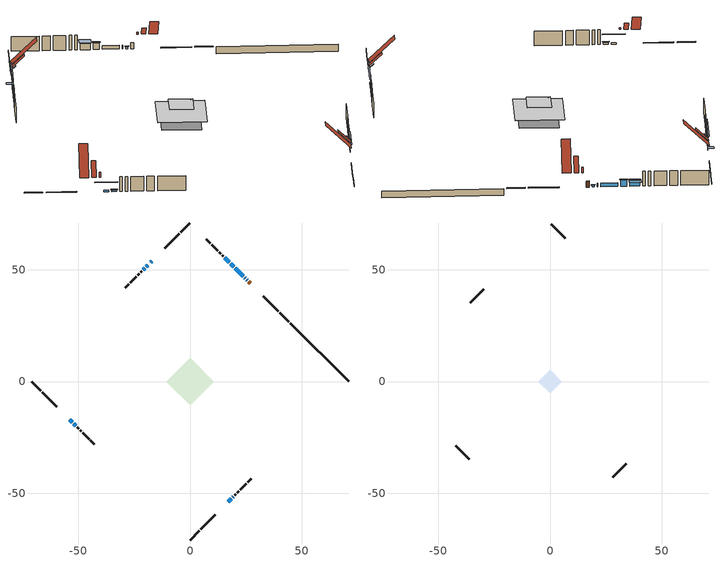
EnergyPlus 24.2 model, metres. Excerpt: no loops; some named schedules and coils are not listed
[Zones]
conditioned space
 floor outside (Floor1 construction): -1.16,0 0,1.16 1.16,0 0,-1.16 z1.29
 floor adiabatic (AdiabaticFloorConstruction): -10.61,0 0,10.61 10.61,0 0,-10.61 z3.73
 floor foundation (Slab1 construction): -6.53,2.03 -2.03,6.53 6.53,-2.03 2.03,-6.53 z-0.94
 wall outside (RimJoist1 construction): 0,-70.84 4.04,-66.8 / -70.84,0 -66.8,-4.04 / 0,70.84 -4.04,66.8 / 44.07,26.77 40.03,30.81 z1.29:1.59
 wall outside (RimJoist2 construction): 4.7,-66.14 11.3,-59.54 / -66.14,-4.7 -59.54,-11.3 / -4.7,66.14 -11.3,59.54 / 39.37,31.47 32.77,38.07 z1.29:1.59
 wall outside (AdiabaticWallConstruction 1): 26.96,43.87 26.29,44.54 z1.29:3.32
 wall outside (AdiabaticWallConstruction): -53.73,-17.1 -52.67,-18.17 / -17.1,53.73 -17.46,53.38 / 25.64,45.2 25.28,45.56 / 17.1,-53.73 18.52,-52.32 / -52.01,-18.82 -50.95,-19.88 / -20.22,50.62 -20.93,49.91 z1.29:1.79; 24.63,46.21 24.48,46.36 / 23.82,47.01 20.23,50.61 / 19.17,-51.66 19.32,-51.51 / -18.11,52.72 -18.26,52.57 z1.29:2.51; 19.57,51.26 18.28,52.56 z1.29:3.4; 17.62,53.21 15.47,55.37 z1.29:3.32; -18.92,51.92 -19.56,51.27 z1.29:1.9
 wall outside (Wall1 construction): 19.98,-50.86 20.49,-50.35 / -50.3,-20.54 -49.79,-21.05 / -21.58,49.25 -22.09,48.74 / 14.81,56.03 14.3,56.53 z1.29:6.17
 wall outside (Wall2 construction): 21.14,-49.69 21.72,-49.11 / -49.13,-21.7 -48.55,-22.28 / -22.75,48.09 -23.33,47.51 / 13.65,57.19 13.07,57.77 z1.29:6.17
 wall outside (Wall3 construction): 22.38,-48.46 25.14,-45.7 / -47.89,-22.94 -45.14,-25.7 / -23.99,46.85 -26.74,44.09 / 12.41,58.43 9.65,61.18 z1.29:6.17
 wall outside (Wall4 construction): 25.79,-45.04 27.43,-43.41 / -44.48,-26.35 -42.85,-27.99 / -27.4,43.44 -29.03,41.8 / 8.99,61.84 7.36,63.47 z1.29:6.17
 wall foundation (FoundationWall1 construction): 70.84,0 44.72,26.11 z-0.94:1.29
 window (WindowConstruction): -53.73,-17.1 -52.67,-18.16 z1.29:1.79
 window (WindowConstruction 5): -17.1,53.73 -17.46,53.38 z1.29:1.79
 window (WindowConstruction 6): 25.64,45.2 25.28,45.55 z1.29:1.79
 window (WindowConstruction 7): 24.62,46.21 24.48,46.36 z1.29:2.51
 window (WindowConstruction 8): 23.82,47.01 20.23,50.61 z1.29:2.51
 window (WindowConstruction 9): 19.57,51.26 18.28,52.56 z1.29:3.4
 window (WindowConstruction 10): 17.62,53.21 15.47,55.37 z1.29:3.32
 window (WindowConstruction 11): 17.1,-53.73 18.52,-52.32 z1.29:1.79
 window (WindowConstruction 12): 19.18,-51.66 19.32,-51.52 z1.29:2.51
 window (WindowConstruction 1): -52.01,-18.82 -50.95,-19.88 z1.29:1.79
 window (WindowConstruction 2): -18.11,52.72 -18.26,52.58 z1.29:2.51
 window (WindowConstruction 3): -18.92,51.92 -19.56,51.27 z1.29:1.9
 window (WindowConstruction 4): -20.22,50.62 -20.93,49.91 z1.29:1.79
 door (Door): 26.96,43.87 26.29,44.54 z1.29:3.32
 ceiling adiabatic (AdiabaticFloorConstruction): 0,-10.61 10.61,0 0,10.61 -10.61,0 z3.73
 roof outside (Roof2 construction): 15.5,-55.34,6.17 12.8,-52.65,9.98 11.85,-53.6,9.98 14.54,-56.29,6.17; -55.34,-15.5,6.17 -52.65,-12.8,9.98 -53.6,-11.85,9.98 -56.29,-14.54,6.17; -15.5,55.34,6.17 -12.8,52.65,9.98 -11.85,53.6,9.98 -14.54,56.29,6.17; 28.57,42.27,6.17 25.88,39.57,9.98 26.83,38.62,9.98 29.52,41.31,6.17
 roof outside (Roof3 construction): 16.45,-54.39,6.17 15.61,-53.55,7.35 15.32,-53.85,7.35 16.15,-54.68,6.17; -54.39,-16.45,6.17 -53.55,-15.61,7.35 -53.85,-15.32,7.35 -54.68,-16.15,6.17; -16.45,54.39,6.17 -15.61,53.55,7.35 -15.32,53.85,7.35 -16.15,54.68,6.17; 27.62,43.22,6.17 26.78,42.38,7.35 27.08,42.09,7.35 27.91,42.92,6.17
attic - vented
 floor to conditioned space (Floor2 construction Reversed): -5.17,0 0,5.17 5.17,0 0,-5.17 z6.17
 floor to conditioned space (Floor3 construction Reversed): -4.28,0 0,4.28 4.28,0 0,-4.28 z6.17
 wall outside (Wall5 construction): 28.08,-42.75 34.13,-36.71 / -42.19,-28.64 -36.14,-34.69 / -29.69,41.15 -35.74,35.1 / 6.7,64.13 0.66,70.18 z1.29:6.17
 roof outside (Roof1 construction): 13.89,-56.95,6.17 8.42,-51.49,13.89 6.49,-53.42,13.89 11.95,-58.88,6.17; -56.95,-13.89,6.17 -51.49,-8.42,13.89 -53.42,-6.49,13.89 -58.88,-11.95,6.17; -13.89,56.95,6.17 -8.42,51.49,13.89 -6.49,53.42,13.89 -11.95,58.88,6.17; 30.18,40.66,6.17 24.72,35.19,13.89 26.65,33.26,13.89 32.11,38.72,6.17
shading: -50.73,-20.1 -55.67,-15.17 -55.88,-15.38 -50.94,-20.31 z4.53; -17.67,53.17 -16.89,53.94 -18.19,55.24 -18.96,54.46 z2.09; 25.07,45.76 25.85,44.99 26.06,45.2 25.28,45.98 z2.09; 18.07,52.77 19.78,51.05 19.99,51.26 18.28,52.98 z3.7; 15.26,55.58 17.83,53 19.34,54.51 16.76,57.09 z3.62; 21.11,-49.73 14.52,-56.32 14.73,-56.53 21.32,-49.94 z5.45; -50.74,-20.09 -52.22,-18.61 -52.44,-18.82 -50.95,-20.3 z2.09; -23.44,47.39 -15.04,55.8 -15.25,56.01 -23.66,47.6 z7.39; -23.52,47.32 -17.63,53.2 -17.84,53.42 -23.73,47.53 z5.45
[Building]
Building 1: Terrain=Suburbs
[Site:Location]
St Jovite_QC: Latitude {deg}=46.08; Longitude {deg}=-74.56; Time Zone {hr}=-5; Elevation {m}=239; Keep Site Location Information=Yes
[Site:GroundTemperature:Shallow]
-1.01822, -3.33344, -3.51885, -2.42016, 1.99046, 6.38054, 10.1865, 12.5975, 12.8023, 10.8414, 7.13247, 2.87707
[Site:WaterMainsTemperature]
Calculation Method=Schedule; Temperature Schedule=mains temperature schedule
[Material] Roughness=Rough; Thermal Absorptance=0.9
Name | Thickness {m} | Conductivity {W/m-K} | Density {kg/m3} | Specific Heat {J/kg-K} | Solar Absorptance | Visible Absorptance
asphalt or fiberglass shingles | 0.00635 | 0.162714 | 1121.4 | 1465.45 | 0.84 | 0.84
ceiling loosefill ins | 0.169333 | 0.0480833 | 16.02 | 1046.75 | 0.7 | 0.7
ceiling stud and cavity | 0.1397 | 0.082902 | 65.682 | 1177.47 | 0.7 | 0.7
ceiling stud and cavity 1 | 0.1397 | 0.083689 | 65.682 | 1177.47 | 0.7 | 0.7
concrete 4.0 in. | 0.1016 | 1.803125 | 2242.8 | 837.4 | 0.7 | 0.7
concrete 8.0 in. | 0.2032 | 1.803125 | 2242.8 | 837.4 | 0.7 | 0.7
door material | 0.04445 | 0.053851 | 512.64 | 1214.23 | 0.7 | 0.7
exterior vertical ins | 0.0321948 | 0.029427 | 32.04 | 1214.23 | 0.7 | 0.7
floor covering | 0.0127 | 0.0433444 | 54.468 | 1339.84 | 0.6 | 0.6
floor rigid ins; rim joist rigid ins; roof rigid ins; wall rigid ins | 0.051816 | 0.029427 | 32.04 | 1214.23 | 0.7 | 0.7
floor rigid ins 1; wall rigid ins 1 | 0.512978 | 0.029427 | 32.04 | 1214.23 | 0.7 | 0.7
floor stud and cavity | 0.1397 | 0.0895258 | 92.3553 | 1139.71 | 0.7 | 0.7
floor stud and cavity 1 | 0.1397 | 1.75129 | 37.0049 | 1207.88 | 0.7 | 0.7
furniture material conditioned space 1 | 0.1524 | 0.115458 | 640.8 | 1214.23 | 0.6 | 0.6
gypsum board | 0.0127 | 0.160291 | 801 | 837.4 | 0.6 | 0.6
gypsum board 1 | 0.00254 | 0.160291 | 801 | 837.4 | 0.6 | 0.6
gypsum board 2 | 0.0127 | 0.160291 | 801 | 837.4 | 0.7 | 0.7
osb sheathing 0.5 in. | 0.0127 | 0.115458 | 512.64 | 1214.23 | 0.7 | 0.7
osb sheathing 0.75 in. | 0.01905 | 0.115458 | 512.64 | 1214.23 | 0.7 | 0.7
osb sheathing 2.0 in. | 0.0508 | 0.115458 | 512.64 | 1214.23 | 0.7 | 0.7
rim joist rigid ins 1 | 0.103632 | 0.029427 | 32.04 | 1214.23 | 0.7 | 0.7
rim joist stud and cavity | 0.0508 | 0.0361719 | 125.044 | 1163.47 | 0.6 | 0.6
rim joist stud and cavity 1 | 0.0508 | 0.0529766 | 125.044 | 1163.47 | 0.6 | 0.6
roof stud and cavity | 0.2032 | 0.152557 | 78.34581 | 1123.46 | 0.7 | 0.7
roof stud and cavity 1 | 0.0889 | 0.709723 | 50.32683 | 1063.81 | 0.7 | 0.7
wall stud and cavity | 0.1397 | 0.165635 | 139.0536 | 1170.24 | 0.7 | 0.7
wall stud and cavity 1 | 0.1397 | 0.156487 | 139.0536 | 1170.24 | 0.7 | 0.7
wall stud and cavity 2 | 0.1397 | 0.158362 | 139.0536 | 1170.24 | 0.7 | 0.7
wall stud and cavity 3 | 0.1397 | 0.16633 | 139.0536 | 1170.24 | 0.7 | 0.7
wall stud and cavity 4 | 0.0889 | 6.1454 | 50.32683 | 1063.81 | 0.6 | 0.6
wall stud and cavity 5 | 0.0889 | 0.380278 | 52.3479 | 1209.89 | 0.7 | 0.7
wall stud and cavity 6 | 0.0889 | 0.391764 | 83.0341 | 1211.67 | 0.7 | 0.7
wood siding | 0.0254 | 0.102417 | 544.68 | 1172.36 | 0 | 0
wood siding 1 | 0.00254 | 0.102417 | 544.68 | 1172.36 | 0 | 0
wood siding 2; wood siding 3; wood siding 4 | 0.0254 | 0.102417 | 544.68 | 1172.36 | 0.7 | 0.7
[WindowMaterial:SimpleGlazingSystem]
Name | U-Factor {W/m2-K} | Solar Heat Gain Coefficient
WindowMaterial | 3.03546 | 0.41
WindowMaterial 1 | 3.0383 | 0.46
WindowMaterial 2 | 3.026374 | 0.54
WindowMaterial 3 | 2.86909 | 0.71
WindowMaterial 4 | 2.972433 | 0.6
WindowMaterial 5 | 2.90203 | 0.66
[Construction]
AdiabaticFloorConstruction: floor stud and cavity 1, floor rigid ins 1, osb sheathing 0.75 in., floor covering
AdiabaticWallConstruction: wood siding 3, wall rigid ins 1, wall stud and cavity 5, gypsum board
AdiabaticWallConstruction 1: wood siding 4, wall rigid ins 1, wall stud and cavity 5, gypsum board
Door: door material
Floor1 construction: floor stud and cavity, floor rigid ins, osb sheathing 0.75 in., floor covering
Floor2 construction Reversed: gypsum board, ceiling stud and cavity, ceiling loosefill ins
Floor3 construction Reversed: gypsum board, ceiling stud and cavity 1, ceiling loosefill ins
FoundationWall1 construction: concrete 8.0 in., gypsum board 2
furniture construction conditioned space 1: furniture material conditioned space 1
PartitionWallConstruction: gypsum board, wall stud and cavity 6, gypsum board
RimJoist1 construction: wood siding 2, rim joist rigid ins, osb sheathing 2.0 in., rim joist stud and cavity
RimJoist2 construction: wood siding 2, rim joist rigid ins 1, osb sheathing 2.0 in., rim joist stud and cavity 1
Roof1 construction: asphalt or fiberglass shingles
Roof2 construction: asphalt or fiberglass shingles, roof rigid ins, osb sheathing 0.75 in., roof stud and cavity, gypsum board
Roof3 construction: asphalt or fiberglass shingles, roof stud and cavity 1, gypsum board 1
Slab1 construction: concrete 4.0 in.
Wall1 construction: wood siding, wall rigid ins, osb sheathing 0.5 in., wall stud and cavity, gypsum board
Wall2 construction: wood siding, wall rigid ins, osb sheathing 0.5 in., wall stud and cavity 1, gypsum board
Wall3 construction: wood siding, wall rigid ins, osb sheathing 0.5 in., wall stud and cavity 2, gypsum board
Wall4 construction: wood siding, wall rigid ins, osb sheathing 0.5 in., wall stud and cavity 3, gypsum board
Wall5 construction: wood siding 1, wall stud and cavity 4
WindowConstruction; WindowConstruction 1; WindowConstruction 11; WindowConstruction 12; WindowConstruction 2; WindowConstruction 4; WindowConstruction 5; WindowConstruction 6: WindowMaterial
WindowConstruction 10: WindowMaterial 5
WindowConstruction 3: WindowMaterial 1
WindowConstruction 7: WindowMaterial 2
WindowConstruction 8: WindowMaterial 3
WindowConstruction 9: WindowMaterial 4
[Zone] Multiplier=1; Part of Total Floor Area=Yes
Name | Volume {m3}
attic - vented | 100.69
conditioned space | 755.6
[Space]
Name | Zone | Volume {m3}
attic - vented 1 | attic - vented | 100.69
conditioned space 1 | conditioned space | 755.6
[ZoneInfiltration:EffectiveLeakageArea]
infil attic - vented 1: Zone or Space=attic - vented 1; Schedule=Always On Discrete; Effective Air Leakage Area {cm2}=4077.28; Stack Coefficient=0.000876326; Wind Coefficient=2.00011e-05
[ZoneMixing]
whole house fan mix: Zone or Space=attic - vented; Schedule=Always On Continuous; Design Flow Rate Calculation Method=Flow/Zone; Design Flow Rate {m3/s}=0; Source Zone or Space=conditioned space
[SurfaceProperty:ExposedFoundationPerimeter]
Slab1: Exposed Perimeter Calculation Method=TotalExposedPerimeter; Total Exposed Perimeter {m}=36.93
[InternalMass] Zone or ZoneList=conditioned space; Space or SpaceList=conditioned space 1
Name | Construction | Surface Area {m2}
furniture mass conditioned space 1 | furniture construction conditioned space 1 | 121.968
partition wall mass | PartitionWallConstruction | 304.919
[Lights]
interior lighting: Zone or ZoneList or Space or SpaceList=conditioned space 1; Schedule=interior lighting schedule; Design Level Calculation Method=LightingLevel; Lighting Level {W}=343.2; Return Air Fraction=0; Fraction Radiant=0.6; Fraction Visible=0.2; Fraction Replaceable=1
[People]
occupants: Zone or ZoneList or Space or SpaceList=conditioned space 1; Number of People Schedule=occupants schedule; Number of People Calculation Method=People; Number of People=3; Fraction Radiant=0.314171; Sensible Heat Fraction=0.56303; Activity Level Schedule=occupants activity schedule; Carbon Dioxide Generation Rate {m3/s-W}=0; Enable ASHRAE 55 Comfort Warnings=No; Mean Radiant Temperature Calculation Type=EnclosureAveraged
[ElectricEquipment] Zone or ZoneList or Space or SpaceList=conditioned space 1; Design Level Calculation Method=EquipmentLevel
Name | Schedule | Design Level {W} | Fraction Latent | Fraction Radiant | Fraction Lost
clothes dryer | clothes dryer schedule | 140.772 | 0.015 | 0.081 | 0.85
clothes washer | clothes washer schedule | 32.1985 | 0.03 | 0.162 | 0.7
cooking range | cooking range schedule | 215.147 | 0.08 | 0.432 | 0.2
dishwasher | dishwasher schedule | 66.8632 | 0.3 | 0.18 | 0.4
fridge | fridge schedule | 72.9452 | 0 | 0.6 | 0
mech vent house fan | mech vent house fan schedule | 0 | 0 | 0 | 1
mech vent house fan cfis | mech vent house fan cfis schedule | 0 | 0 | 0 | 0
misc plug loads | misc plug loads schedule | 494.7 | 0.045 | 0.513 | 0.1
whole house fan | Always On Discrete | 0 | 0 | 0 | 1
[OtherEquipment] Zone or ZoneList or Space or SpaceList=conditioned space 1; Design Level Calculation Method=EquipmentLevel
Name | Fuel Type | Schedule | Design Level {W} | Fraction Latent | Fraction Radiant | Fraction Lost
clothes dryer 1 | Electricity | clothes dryer schedule | 0 | 0.015 | 0.081 | 0.85
cooking range 1 | Electricity | cooking range schedule | 0 | 0.08 | 0.432 | 0.2
general water use latent | None | general water use schedule | 62.594 | 1 | 0 | 0
general water use sensible | None | general water use schedule | -61.6891 | 0 | 0.6 | 0
mech vent house fan latent load | None | Always On Discrete | 0 | 1 | 0 | 0
mech vent house fan sensible load | None | Always On Discrete | 0 | 0 | 0 | 0
water heater energy adjustment1 | Electricity | Always On Discrete | 0.01 | 0 | 0 | 1
[ZoneInfiltration:DesignFlowRate] Zone or ZoneList or Space or SpaceList=conditioned space 1; Schedule=Always On Discrete; Design Flow Rate Calculation Method=Flow/Zone; Design Flow Rate {m3/s}=0
infil flow; natural vent flow; whole house fan flow
[ZoneControl:Thermostat]
conditioned space Thermostat: Zone or ZoneList=conditioned space; Control Type Schedule=conditioned space Thermostat Schedule; Control 1=conditioned space temperature setpoint; Temperature Difference Between Cutout And Setpoint {deltaC}=0
[ThermostatSetpoint:DualSetpoint]
conditioned space temperature setpoint: Heating Setpoint Temperature Schedule=heating setpoint; Cooling Setpoint Temperature Schedule=cooling setpoint
[AirLoopHVAC:UnitarySystem]
unit heater unitary system: Control Type=Load; Controlling Zone or Thermostat Location=conditioned space; Dehumidification Control Type=None; Availability Schedule=Always On Discrete; Supply Fan=unit heater supply fan; Fan Placement=BlowThrough; Supply Air Fan Operating Mode Schedule=unit heater auto fan schedule; Heating Coil=unit heater htg coil; DX Heating Coil Sizing Ratio=1; Use DOAS DX Cooling Coil=No; Minimum Supply Air Temperature {C}=2; Latent Load Control=SensibleOnlyLoadControl; Cooling Supply Air Flow Rate Method=None; Heating Supply Air Flow Rate Method=SupplyAirFlowRate; Heating Supply Air Flow Rate {m3/s}=0.00141584; No Load Supply Air Flow Rate Method=SupplyAirFlowRate; No Load Supply Air Flow Rate {m3/s}=0; No Load Supply Air Flow Rate Control Set To Low Speed=Yes; Maximum Supply Air Temperature {C}=48.8889; Maximum Outdoor Dry-Bulb Temperature for Supplemental Heater Operation {C}=21; Ancillary On-Cycle Electric Power {W}=0; Ancillary Off-Cycle Electric Power {W}=0
[Zone equipment]
conditioned space: electric baseboard, unit heater unitary system
[Foundation:Kiva]
Foundation Kiva 1: Initial Indoor Air Temperature {C}=21; Wall Height Above Grade {m}=1.29001; Wall Depth Below Slab {m}=0.2032; Custom Block Material Name 1=exterior vertical ins; Custom Block Depth 1 {m}=2.23001; Custom Block X Position 1 {m}=0.2159; Custom Block Z Position 1 {m}=0
[Foundation:Kiva:Settings]
Soil Conductivity {W/m-K}=0.849921; Soil Density {kg/m3}=1842.3; Soil Specific Heat {J/kg-K}=418.7; Ground Solar Absorptivity=0.9; Ground Thermal Absorptivity=0.9; Ground Surface Roughness {m}=0.03; Far-Field Width {m}=40; Deep-Ground Boundary Condition=ZeroFlux; Deep-Ground Depth {m}=40; Minimum Cell Dimension {m}=0.2; Maximum Cell Growth Coefficient=3; Simulation Timestep=Timestep
[Exterior:Lights]
exterior lighting: Schedule=exterior lighting schedule; Design Level {W}=75.6
[EnergyManagementSystem:Sensor] Output:Variable or Output:Meter Index Key=conditioned space
Name | Output:Variable or Output:Meter
conditioned_space_clg_unmet_s | Zone Cooling Setpoint Not Met Time
conditioned_space_htg_unmet_s | Zone Heating Setpoint Not Met Time
fridge_tin_s; tin_s; tin_s_1 | Zone Mean Air Temperature
tout_s | Zone Outdoor Air Drybulb Temperature
win_s | Zone Air Humidity Ratio
[Schedule:Constant]
Name | Hourly Value
Always On Continuous; mech vent house fan schedule; mech vent house fan cfis schedule; Always On Discrete | 1
occupants activity schedule | 117.228
fridge schedule; unit heater auto fan schedule | 0
[Schedule:Week:Daily]
interior lighting schedule Week Rule - Jan1-Jan27: interior lighting schedule day, interior lighting schedule day, interior lighting schedule day, interior lighting schedule day, interior lighting schedule day, interior lighting schedule day, interior lighting schedule day, interior lighting schedule default day, interior lighting schedule default day, interior lighting schedule default day, interior lighting schedule default day, interior lighting schedule default day
interior lighting schedule Week Rule - Jan28-Feb3: interior lighting schedule day, interior lighting schedule day, interior lighting schedule day, interior lighting schedule day, interior lighting schedule day 1, interior lighting schedule day 1, interior lighting schedule day 1, interior lighting schedule default day, interior lighting schedule default day, interior lighting schedule default day, interior lighting schedule default day, interior lighting schedule default day
interior lighting schedule Week Rule - Feb4-Feb24: interior lighting schedule day 1, interior lighting schedule day 1, interior lighting schedule day 1, interior lighting schedule day 1, interior lighting schedule day 1, interior lighting schedule day 1, interior lighting schedule day 1, interior lighting schedule default day, interior lighting schedule default day, interior lighting schedule default day, interior lighting schedule default day, interior lighting schedule default day
interior lighting schedule Week Rule - Feb25-Mar3: interior lighting schedule day 1, interior lighting schedule day 1, interior lighting schedule day 1, interior lighting schedule day 1, interior lighting schedule day 2, interior lighting schedule day 2, interior lighting schedule day 2, interior lighting schedule default day, interior lighting schedule default day, interior lighting schedule default day, interior lighting schedule default day, interior lighting schedule default day
interior lighting schedule Week Rule - Mar4-Mar31: interior lighting schedule day 2, interior lighting schedule day 2, interior lighting schedule day 2, interior lighting schedule day 2, interior lighting schedule day 2, interior lighting schedule day 2, interior lighting schedule day 2, interior lighting schedule default day, interior lighting schedule default day, interior lighting schedule default day, interior lighting schedule default day, interior lighting schedule default day
interior lighting schedule Week Rule - Apr1-Apr28: interior lighting schedule day 3, interior lighting schedule day 3, interior lighting schedule day 3, interior lighting schedule day 3, interior lighting schedule day 3, interior lighting schedule day 3, interior lighting schedule day 3, interior lighting schedule default day, interior lighting schedule default day, interior lighting schedule default day, interior lighting schedule default day, interior lighting schedule default day
interior lighting schedule Week Rule - Apr29-May5: interior lighting schedule day 3, interior lighting schedule day 3, interior lighting schedule day 4, interior lighting schedule day 4, interior lighting schedule day 4, interior lighting schedule day 4, interior lighting schedule day 4, interior lighting schedule default day, interior lighting schedule default day, interior lighting schedule default day, interior lighting schedule default day, interior lighting schedule default day
interior lighting schedule Week Rule - May6-May26: interior lighting schedule day 4, interior lighting schedule day 4, interior lighting schedule day 4, interior lighting schedule day 4, interior lighting schedule day 4, interior lighting schedule day 4, interior lighting schedule day 4, interior lighting schedule default day, interior lighting schedule default day, interior lighting schedule default day, interior lighting schedule default day, interior lighting schedule default day
interior lighting schedule Week Rule - May27-Jun2: interior lighting schedule day 4, interior lighting schedule day 4, interior lighting schedule day 4, interior lighting schedule day 4, interior lighting schedule day 4, interior lighting schedule day 5, interior lighting schedule day 5, interior lighting schedule default day, interior lighting schedule default day, interior lighting schedule default day, interior lighting schedule default day, interior lighting schedule default day
interior lighting schedule Week Rule - Jun3-Jun30: interior lighting schedule day 5, interior lighting schedule day 5, interior lighting schedule day 5, interior lighting schedule day 5, interior lighting schedule day 5, interior lighting schedule day 5, interior lighting schedule day 5, interior lighting schedule default day, interior lighting schedule default day, interior lighting schedule default day, interior lighting schedule default day, interior lighting schedule default day
interior lighting schedule Week Rule - Jul1-Jul28: interior lighting schedule day 6, interior lighting schedule day 6, interior lighting schedule day 6, interior lighting schedule day 6, interior lighting schedule day 6, interior lighting schedule day 6, interior lighting schedule day 6, interior lighting schedule default day, interior lighting schedule default day, interior lighting schedule default day, interior lighting schedule default day, interior lighting schedule default day
interior lighting schedule Week Rule - Jul29-Aug4: interior lighting schedule day 6, interior lighting schedule day 6, interior lighting schedule day 6, interior lighting schedule day 7, interior lighting schedule day 7, interior lighting schedule day 7, interior lighting schedule day 7, interior lighting schedule default day, interior lighting schedule default day, interior lighting schedule default day, interior lighting schedule default day, interior lighting schedule default day
interior lighting schedule Week Rule - Aug5-Aug25: interior lighting schedule day 7, interior lighting schedule day 7, interior lighting schedule day 7, interior lighting schedule day 7, interior lighting schedule day 7, interior lighting schedule day 7, interior lighting schedule day 7, interior lighting schedule default day, interior lighting schedule default day, interior lighting schedule default day, interior lighting schedule default day, interior lighting schedule default day
interior lighting schedule Week Rule - Aug26-Sep1: interior lighting schedule day 7, interior lighting schedule day 7, interior lighting schedule day 7, interior lighting schedule day 7, interior lighting schedule day 7, interior lighting schedule day 7, interior lighting schedule day 8, interior lighting schedule default day, interior lighting schedule default day, interior lighting schedule default day, interior lighting schedule default day, interior lighting schedule default day
interior lighting schedule Week Rule - Sep2-Sep29: interior lighting schedule day 8, interior lighting schedule day 8, interior lighting schedule day 8, interior lighting schedule day 8, interior lighting schedule day 8, interior lighting schedule day 8, interior lighting schedule day 8, interior lighting schedule default day, interior lighting schedule default day, interior lighting schedule default day, interior lighting schedule default day, interior lighting schedule default day
interior lighting schedule Week Rule - Sep30-Oct6: interior lighting schedule day 8, interior lighting schedule day 9, interior lighting schedule day 9, interior lighting schedule day 9, interior lighting schedule day 9, interior lighting schedule day 9, interior lighting schedule day 9, interior lighting schedule default day, interior lighting schedule default day, interior lighting schedule default day, interior lighting schedule default day, interior lighting schedule default day
interior lighting schedule Week Rule - Oct7-Oct27: interior lighting schedule day 9, interior lighting schedule day 9, interior lighting schedule day 9, interior lighting schedule day 9, interior lighting schedule day 9, interior lighting schedule day 9, interior lighting schedule day 9, interior lighting schedule default day, interior lighting schedule default day, interior lighting schedule default day, interior lighting schedule default day, interior lighting schedule default day
interior lighting schedule Week Rule - Oct28-Nov3: interior lighting schedule day 9, interior lighting schedule day 9, interior lighting schedule day 9, interior lighting schedule day 9, interior lighting schedule day 10, interior lighting schedule day 10, interior lighting schedule day 10, interior lighting schedule default day, interior lighting schedule default day, interior lighting schedule default day, interior lighting schedule default day, interior lighting schedule default day
interior lighting schedule Week Rule - Nov4-Nov24: interior lighting schedule day 10, interior lighting schedule day 10, interior lighting schedule day 10, interior lighting schedule day 10, interior lighting schedule day 10, interior lighting schedule day 10, interior lighting schedule day 10, interior lighting schedule default day, interior lighting schedule default day, interior lighting schedule default day, interior lighting schedule default day, interior lighting schedule default day
interior lighting schedule Week Rule - Nov25-Dec1: interior lighting schedule day 10, interior lighting schedule day 10, interior lighting schedule day 10, interior lighting schedule day 10, interior lighting schedule day 10, interior lighting schedule day 10, interior lighting schedule day 11, interior lighting schedule default day, interior lighting schedule default day, interior lighting schedule default day, interior lighting schedule default day, interior lighting schedule default day
interior lighting schedule Week Rule - Dec2-Dec31: interior lighting schedule day 11, interior lighting schedule day 11, interior lighting schedule day 11, interior lighting schedule day 11, interior lighting schedule day 11, interior lighting schedule day 11, interior lighting schedule day 11, interior lighting schedule default day, interior lighting schedule default day, interior lighting schedule default day, interior lighting schedule default day, interior lighting schedule default day
occupants schedule Week Rule - Jan1-Dec31: occupants schedule day, occupants schedule day, occupants schedule day, occupants schedule day, occupants schedule day, occupants schedule day, occupants schedule day, occupants schedule default day, occupants schedule default day, occupants schedule default day, occupants schedule default day, occupants schedule default day
clothes dryer schedule Week Rule - Jan1-Dec31: clothes dryer schedule day, clothes dryer schedule day, clothes dryer schedule day, clothes dryer schedule day, clothes dryer schedule day, clothes dryer schedule day, clothes dryer schedule day, clothes dryer schedule default day, clothes dryer schedule default day, clothes dryer schedule default day, clothes dryer schedule default day, clothes dryer schedule default day
clothes washer schedule Week Rule - Jan1-Dec31: clothes washer schedule day, clothes washer schedule day, clothes washer schedule day, clothes washer schedule day, clothes washer schedule day, clothes washer schedule day, clothes washer schedule day, clothes washer schedule default day, clothes washer schedule default day, clothes washer schedule default day, clothes washer schedule default day, clothes washer schedule default day
cooking range schedule Week Rule - Jan1-Dec31: cooking range schedule day, cooking range schedule day, cooking range schedule day, cooking range schedule day, cooking range schedule day, cooking range schedule day, cooking range schedule day, cooking range schedule default day, cooking range schedule default day, cooking range schedule default day, cooking range schedule default day, cooking range schedule default day
dishwasher schedule Week Rule - Jan1-Dec31: dishwasher schedule day, dishwasher schedule day, dishwasher schedule day, dishwasher schedule day, dishwasher schedule day, dishwasher schedule day, dishwasher schedule day, dishwasher schedule default day, dishwasher schedule default day, dishwasher schedule default day, dishwasher schedule default day, dishwasher schedule default day
misc plug loads schedule Week Rule - Jan1-Dec31: misc plug loads schedule day, misc plug loads schedule day, misc plug loads schedule day, misc plug loads schedule day, misc plug loads schedule day, misc plug loads schedule day, misc plug loads schedule day, misc plug loads schedule default day, misc plug loads schedule default day, misc plug loads schedule default day, misc plug loads schedule default day, misc plug loads schedule default day
general water use schedule Week Rule - Jan1-Dec31: general water use schedule day, general water use schedule day, general water use schedule day, general water use schedule day, general water use schedule day, general water use schedule day, general water use schedule day, general water use schedule default day, general water use schedule default day, general water use schedule default day, general water use schedule default day, general water use schedule default day
exterior lighting schedule Week Rule - Jan1-Jan27: exterior lighting schedule day, exterior lighting schedule day, exterior lighting schedule day, exterior lighting schedule day, exterior lighting schedule day, exterior lighting schedule day, exterior lighting schedule day, exterior lighting schedule default day, exterior lighting schedule default day, exterior lighting schedule default day, exterior lighting schedule default day, exterior lighting schedule default day
exterior lighting schedule Week Rule - Jan28-Feb3: exterior lighting schedule day, exterior lighting schedule day, exterior lighting schedule day, exterior lighting schedule day, exterior lighting schedule day 1, exterior lighting schedule day 1, exterior lighting schedule day 1, exterior lighting schedule default day, exterior lighting schedule default day, exterior lighting schedule default day, exterior lighting schedule default day, exterior lighting schedule default day
exterior lighting schedule Week Rule - Feb4-Feb24: exterior lighting schedule day 1, exterior lighting schedule day 1, exterior lighting schedule day 1, exterior lighting schedule day 1, exterior lighting schedule day 1, exterior lighting schedule day 1, exterior lighting schedule day 1, exterior lighting schedule default day, exterior lighting schedule default day, exterior lighting schedule default day, exterior lighting schedule default day, exterior lighting schedule default day
exterior lighting schedule Week Rule - Feb25-Mar3: exterior lighting schedule day 1, exterior lighting schedule day 1, exterior lighting schedule day 1, exterior lighting schedule day 1, exterior lighting schedule day 2, exterior lighting schedule day 2, exterior lighting schedule day 2, exterior lighting schedule default day, exterior lighting schedule default day, exterior lighting schedule default day, exterior lighting schedule default day, exterior lighting schedule default day
exterior lighting schedule Week Rule - Mar4-Mar31: exterior lighting schedule day 2, exterior lighting schedule day 2, exterior lighting schedule day 2, exterior lighting schedule day 2, exterior lighting schedule day 2, exterior lighting schedule day 2, exterior lighting schedule day 2, exterior lighting schedule default day, exterior lighting schedule default day, exterior lighting schedule default day, exterior lighting schedule default day, exterior lighting schedule default day
exterior lighting schedule Week Rule - Apr1-Apr28: exterior lighting schedule day 3, exterior lighting schedule day 3, exterior lighting schedule day 3, exterior lighting schedule day 3, exterior lighting schedule day 3, exterior lighting schedule day 3, exterior lighting schedule day 3, exterior lighting schedule default day, exterior lighting schedule default day, exterior lighting schedule default day, exterior lighting schedule default day, exterior lighting schedule default day
exterior lighting schedule Week Rule - Apr29-May5: exterior lighting schedule day 3, exterior lighting schedule day 3, exterior lighting schedule day 4, exterior lighting schedule day 4, exterior lighting schedule day 4, exterior lighting schedule day 4, exterior lighting schedule day 4, exterior lighting schedule default day, exterior lighting schedule default day, exterior lighting schedule default day, exterior lighting schedule default day, exterior lighting schedule default day
exterior lighting schedule Week Rule - May6-May26: exterior lighting schedule day 4, exterior lighting schedule day 4, exterior lighting schedule day 4, exterior lighting schedule day 4, exterior lighting schedule day 4, exterior lighting schedule day 4, exterior lighting schedule day 4, exterior lighting schedule default day, exterior lighting schedule default day, exterior lighting schedule default day, exterior lighting schedule default day, exterior lighting schedule default day
exterior lighting schedule Week Rule - May27-Jun2: exterior lighting schedule day 4, exterior lighting schedule day 4, exterior lighting schedule day 4, exterior lighting schedule day 4, exterior lighting schedule day 4, exterior lighting schedule day 5, exterior lighting schedule day 5, exterior lighting schedule default day, exterior lighting schedule default day, exterior lighting schedule default day, exterior lighting schedule default day, exterior lighting schedule default day
[Schedule:Year]
interior lighting schedule: interior lighting schedule Week Rule - Jan1-Jan27, 1, 1, 1, 27, interior lighting schedule Week Rule - Jan28-Feb3, 1, 28, 2, 3, interior lighting schedule Week Rule - Feb4-Feb24, 2, 4, 2, 24, interior lighting schedule Week Rule - Feb25-Mar3, 2, 25, 3, 3, interior lighting schedule Week Rule - Mar4-Mar31, 3, 4, 3, 31, interior lighting schedule Week Rule - Apr1-Apr28, 4, 1, 4, 28, interior lighting schedule Week Rule - Apr29-May5, 4, 29, 5, 5, interior lighting schedule Week Rule - May6-May26, 5, 6, 5, 26, interior lighting schedule Week Rule - May27-Jun2, 5, 27, 6, 2, interior lighting schedule Week Rule - Jun3-Jun30, 6, 3, 6, 30, interior lighting schedule Week Rule - Jul1-Jul28, 7, 1, 7, 28, interior lighting schedule Week Rule - Jul29-Aug4, 7, 29, 8, 4, interior lighting schedule Week Rule - Aug5-Aug25, 8, 5, 8, 25, interior lighting schedule Week Rule - Aug26-Sep1, 8, 26, 9, 1, interior lighting schedule Week Rule - Sep2-Sep29, 9, 2, 9, 29, interior lighting schedule Week Rule - Sep30-Oct6, 9, 30, 10, 6, interior lighting schedule Week Rule - Oct7-Oct27, 10, 7, 10, 27, interior lighting schedule Week Rule - Oct28-Nov3, 10, 28, 11, 3, interior lighting schedule Week Rule - Nov4-Nov24, 11, 4, 11, 24, interior lighting schedule Week Rule - Nov25-Dec1, 11, 25, 12, 1, interior lighting schedule Week Rule - Dec2-Dec31, 12, 2, 12, 31
occupants schedule: occupants schedule Week Rule - Jan1-Dec31, 1, 1, 12, 31
clothes dryer schedule: clothes dryer schedule Week Rule - Jan1-Dec31, 1, 1, 12, 31
clothes washer schedule: clothes washer schedule Week Rule - Jan1-Dec31, 1, 1, 12, 31
cooking range schedule: cooking range schedule Week Rule - Jan1-Dec31, 1, 1, 12, 31
dishwasher schedule: dishwasher schedule Week Rule - Jan1-Dec31, 1, 1, 12, 31
misc plug loads schedule: misc plug loads schedule Week Rule - Jan1-Dec31, 1, 1, 12, 31
general water use schedule: general water use schedule Week Rule - Jan1-Dec31, 1, 1, 12, 31
exterior lighting schedule: exterior lighting schedule Week Rule - Jan1-Jan27, 1, 1, 1, 27, exterior lighting schedule Week Rule - Jan28-Feb3, 1, 28, 2, 3, exterior lighting schedule Week Rule - Feb4-Feb24, 2, 4, 2, 24, exterior lighting schedule Week Rule - Feb25-Mar3, 2, 25, 3, 3, exterior lighting schedule Week Rule - Mar4-Mar31, 3, 4, 3, 31, exterior lighting schedule Week Rule - Apr1-Apr28, 4, 1, 4, 28, exterior lighting schedule Week Rule - Apr29-May5, 4, 29, 5, 5, exterior lighting schedule Week Rule - May6-May26, 5, 6, 5, 26, exterior lighting schedule Week Rule - May27-Jun2, 5, 27, 6, 2, exterior lighting schedule Week Rule - Jun3-Jun30, 6, 3, 6, 30, exterior lighting schedule Week Rule - Jul1-Jul28, 7, 1, 7, 28, exterior lighting schedule Week Rule - Jul29-Aug4, 7, 29, 8, 4, exterior lighting schedule Week Rule - Aug5-Aug25, 8, 5, 8, 25, exterior lighting schedule Week Rule - Aug26-Sep1, 8, 26, 9, 1, exterior lighting schedule Week Rule - Sep2-Sep29, 9, 2, 9, 29, exterior lighting schedule Week Rule - Sep30-Oct6, 9, 30, 10, 6, exterior lighting schedule Week Rule - Oct7-Oct27, 10, 7, 10, 27, exterior lighting schedule Week Rule - Oct28-Nov3, 10, 28, 11, 3, exterior lighting schedule Week Rule - Nov4-Nov24, 11, 4, 11, 24, exterior lighting schedule Week Rule - Nov25-Dec1, 11, 25, 12, 1, exterior lighting schedule Week Rule - Dec2-Dec31, 12, 2, 12, 31
[Schedule:Compact]
conditioned space Thermostat Schedule: Through: 12/31, For: AllDays, Until: 24:00, 4
mains temperature schedule: Through: 01/01, For: AllDays, Until: 24:00, 4.46778, Through: 01/02, For: AllDays, Until: 24:00, 4.39389, Through: 01/03, For: AllDays, Until: 24:00, 4.32111, Through: 01/04, For: AllDays, Until: 24:00, 4.24944, Through: 01/05, For: AllDays, Until: 24:00, 4.17889, Through: 01/06, For: AllDays, Until: 24:00, 4.10944, Through: 01/07, For: AllDays, Until: 24:00, 4.04111, Through: 01/08, For: AllDays, Until: 24:00, 3.97389, Through: 01/09, For: AllDays, Until: 24:00, 3.90778, Through: 01/10, For: AllDays, Until: 24:00, 3.84278, Through: 01/11, For: AllDays, Until: 24:00, 3.77889, Through: 01/12, For: AllDays, Until: 24:00, 3.71611, Through: 01/13, For: AllDays, Until: 24:00, 3.65444, Through: 01/14, For: AllDays, Until: 24:00, 3.59444, Through: 01/15, For: AllDays, Until: 24:00, 3.53556, Through: 01/16, For: AllDays, Until: 24:00, 3.47778, Through: 01/17, For: AllDays, Until: 24:00, 3.42111, Through: 01/18, For: AllDays, Until: 24:00, 3.36611, Through: 01/19, For: AllDays, Until: 24:00, 3.31222, Through: 01/20, For: AllDays, Until: 24:00, 3.26, Through: 01/21, For: AllDays, Until: 24:00, 3.20889, Through: 01/22, For: AllDays, Until: 24:00, 3.15889, Through: 01/23, For: AllDays, Until: 24:00, 3.11056, Through: 01/24, For: AllDays, Until: 24:00, 3.06389, Through: 01/25, For: AllDays, Until: 24:00, 3.01833, Through: 01/26, For: AllDays, Until: 24:00, 2.97389, Through: 01/27, For: AllDays, Until: 24:00, 2.93111, Through: 01/28, For: AllDays, Until: 24:00, 2.89, Through: 01/29, For: AllDays, Until: 24:00, 2.85, Through: 01/30, For: AllDays, Until: 24:00, 2.81167, Through: 01/31, For: AllDays, Until: 24:00, 2.775, Through: 02/01, For: AllDays, Until: 24:00, 2.73944, Through: 02/02, For: AllDays, Until: 24:00, 2.70556, Through: 02/03, For: AllDays, Until: 24:00, 2.67333, Through: 02/04, For: AllDays, Until: 24:00, 2.64222, Through: 02/05, For: AllDays, Until: 24:00, 2.61333, Through: 02/06, For: AllDays, Until: 24:00, 2.58556, Through: 02/07, For: AllDays, Until: 24:00, 2.55944, Through: 02/08, For: AllDays, Until: 24:00, 2.53444, Through: 02/09, For: AllDays, Until: 24:00, 2.51167, Through: 02/10, For: AllDays, Until: 24:00, 2.49, Through: 02/11, For: AllDays, Until: 24:00, 2.47, Through: 02/12, For: AllDays, Until: 24:00, 2.45167, Through: 02/13, For: AllDays, Until: 24:00, 2.435, Through: 02/14, For: AllDays, Until: 24:00, 2.41944, Through: 02/15, For: AllDays, Until: 24:00, 2.40611, Through: 02/16, For: AllDays, Until: 24:00, 2.39389, Through: 02/17, For: AllDays, Until: 24:00, 2.38389, Through: 02/18, For: AllDays, Until: 24:00, 2.375, Through: 02/19, For: AllDays, Until: 24:00, 2.36778, Through: 02/20, For: AllDays, Until: 24:00, 2.36222, Through: 02/21, For: AllDays, Until: 24:00, 2.35833, Through: 02/22, For: AllDays, Until: 24:00, 2.35611, Through: 02/23, For: AllDays, Until: 24:00, 2.355, Through: 02/24, For: AllDays, Until: 24:00, 2.35611, Through: 02/25, For: AllDays, Until: 24:00, 2.35889, Through: 02/26, For: AllDays, Until: 24:00, 2.36278, Through: 02/27, For: AllDays, Until: 24:00, 2.36833, Through: 02/28, For: AllDays, Until: 24:00, 2.37611, Through: 03/01, For: AllDays, Until: 24:00, 2.385, Through: 03/02, For: AllDays, Until: 24:00, 2.39556, Through: 03/03, For: AllDays, Until: 24:00, 2.40778, Through: 03/04, For: AllDays, Until: 24:00, 2.42167, Through: 03/05, For: AllDays, Until: 24:00, 2.43667, Through: 03/06, For: AllDays, Until: 24:00, 2.45389, Through: 03/07, For: AllDays, Until: 24:00, 2.47222, Through: 03/08, For: AllDays, Until: 24:00, 2.49278, Through: 03/09, For: AllDays, Until: 24:00, 2.51444, Through: 03/10, For: AllDays, Until: 24:00, 2.53778, Through: 03/11, For: AllDays, Until: 24:00, 2.56278, Through: 03/12, For: AllDays, Until: 24:00, 2.58889, Through: 03/13, For: AllDays, Until: 24:00, 2.61667, Through: 03/14, For: AllDays, Until: 24:00, 2.64667, Through: 03/15, For: AllDays, Until: 24:00, 2.67722, Through: 03/16, For: AllDays, Until: 24:00, 2.71, Through: 03/17, For: AllDays, Until: 24:00, 2.74389, Through: 03/18, For: AllDays, Until: 24:00, 2.77944, Through: 03/19, For: AllDays, Until: 24:00, 2.81667, Through: 03/20, For: AllDays, Until: 24:00, 2.855, Through: 03/21, For: AllDays, Until: 24:00, 2.895, Through: 03/22, For: AllDays, Until: 24:00, 2.93667, Through: 03/23, For: AllDays, Until: 24:00, 2.97944, Through: 03/24, For: AllDays, Until: 24:00, 3.02389, Through: 03/25, For: AllDays, Until: 24:00, 3.06944, Through: 03/26, For: AllDays, Until: 24:00, 3.11667, Through: 03/27, For: AllDays, Until: 24:00, 3.16556, Through: 03/28, For: AllDays, Until: 24:00, 3.21556, Through: 03/29, For: AllDays, Until: 24:00, 3.26667, Through: 03/30, For: AllDays, Until: 24:00, 3.31944, Through: 03/31, For: AllDays, Until: 24:00, 3.37333, Through: 04/01, For: AllDays, Until: 24:00, 3.42833, Through: 04/02, For: AllDays, Until: 24:00, 3.485, Through: 04/03, For: AllDays, Until: 24:00, 3.54278, Through: 04/04, For: AllDays, Until: 24:00, 3.60222, Through: 04/05, For: AllDays, Until: 24:00, 3.66222, Through: 04/06, For: AllDays, Until: 24:00, 3.72389, Through: 04/07, For: AllDays, Until: 24:00, 3.78667, Through: 04/08, For: AllDays, Until: 24:00, 3.85111, Through: 04/09, For: AllDays, Until: 24:00, 3.91611, Through: 04/10, For: AllDays, Until: 24:00, 3.98222, Through: 04/11, For: AllDays, Until: 24:00, 4.05, Through: 04/12, For: AllDays, Until: 24:00, 4.11833, Through: 04/13, For: AllDays, Until: 24:00, 4.18833, Through: 04/14, For: AllDays, Until: 24:00, 4.25889, Through: 04/15, For: AllDays, Until: 24:00, 4.33056, Through: 04/16, For: AllDays, Until: 24:00, 4.40333, Through: 04/17, For: AllDays, Until: 24:00, 4.47722, Through: 04/18, For: AllDays, Until: 24:00, 4.55222, Through: 04/19, For: AllDays, Until: 24:00, 4.62833, Through: 04/20, For: AllDays, Until: 24:00, 4.705, Through: 04/21, For: AllDays, Until: 24:00, 4.78222, Through: 04/22, For: AllDays, Until: 24:00, 4.86111, Through: 04/23, For: AllDays, Until: 24:00, 4.94056, Through: 04/24, For: AllDays, Until: 24:00, 5.02056, Through: 04/25, For: AllDays, Until: 24:00, 5.10167, Through: 04/26, For: AllDays, Until: 24:00, 5.18389, Through: 04/27, For: AllDays, Until: 24:00, 5.26667, Through: 04/28, For: AllDays, Until: 24:00, 5.35, Through: 04/29, For: AllDays, Until: 24:00, 5.43444, Through: 04/30, For: AllDays, Until: 24:00, 5.51889, Through: 05/01, For: AllDays, Until: 24:00, 5.60444, Through: 05/02, For: AllDays, Until: 24:00, 5.69111, Through: 05/03, For: AllDays, Until: 24:00, 5.77778, Through: 05/04, For: AllDays, Until: 24:00, 5.865, Through: 05/05, For: AllDays, Until: 24:00, 5.95333, Through: 05/06, For: AllDays, Until: 24:00, 6.04167, Through: 05/07, For: AllDays, Until: 24:00, 6.13111, Through: 05/08, For: AllDays, Until: 24:00, 6.22056, Through: 05/09, For: AllDays, Until: 24:00, 6.31056, Through: 05/10, For: AllDays, Until: 24:00, 6.40111, Through: 05/11, For: AllDays, Until: 24:00, 6.49222, Through: 05/12, For: AllDays, Until: 24:00, 6.58333, Through: 05/13, For: AllDays, Until: 24:00, 6.675, Through: 05/14, For: AllDays, Until: 24:00, 6.76722, Through: 05/15, For: AllDays, Until: 24:00, 6.85944, Through: 05/16, For: AllDays, Until: 24:00, 6.95222, Through: 05/17, For: AllDays, Until: 24:00, 7.045, Through: 05/18, For: AllDays, Until: 24:00, 7.13833, Through: 05/19, For: AllDays, Until: 24:00, 7.23111, Through: 05/20, For: AllDays, Until: 24:00, 7.325, Through: 05/21, For: AllDays, Until: 24:00, 7.41833, Through: 05/22, For: AllDays, Until: 24:00, 7.51222, Through: 05/23, For: AllDays, Until: 24:00, 7.60611, Through: 05/24, For: AllDays, Until: 24:00, 7.7, Through: 05/25, For: AllDays, Until: 24:00, 7.79389, Through: 05/26, For: AllDays, Until: 24:00, 7.88778, Through: 05/27, For: AllDays, Until: 24:00, 7.98167, Through: 05/28, For: AllDays, Until: 24:00, 8.07556, Through: 05/29, For: AllDays, Until: 24:00, 8.16944, Through: 05/30, For: AllDays, Until: 24:00, 8.26333, Through: 05/31, For: AllDays, Until: 24:00, 8.35667, Through: 06/01, For: AllDays, Until: 24:00, 8.45, Through: 06/02, For: AllDays, Until: 24:00, 8.54333, Through: 06/03, For: AllDays, Until: 24:00, 8.63611, Through: 06/04, For: AllDays, Until: 24:00, 8.72889, Through: 06/05, For: AllDays, Until: 24:00, 8.82167, Through: 06/06, For: AllDays, Until: 24:00, 8.91333, Through: 06/07, For: AllDays, Until: 24:00, 9.00556, Through: 06/08, For: AllDays, Until: 24:00, 9.09667, Through: 06/09, For: AllDays, Until: 24:00, 9.18778, Through: 06/10, For: AllDays, Until: 24:00, 9.27889, Through: 06/11, For: AllDays, Until: 24:00, 9.36889, Through: 06/12, For: AllDays, Until: 24:00, 9.45889, Through: 06/13, For: AllDays, Until: 24:00, 9.54833, Through: 06/14, For: AllDays, Until: 24:00, 9.63667, Through: 06/15, For: AllDays, Until: 24:00, 9.725, Through: 06/16, For: AllDays, Until: 24:00, 9.81278, Through: 06/17, For: AllDays, Until: 24:00, 9.9, Through: 06/18, For: AllDays, Until: 24:00, 9.98667, Through: 06/19, For: AllDays, Until: 24:00, 10.0722, Through: 06/20, For: AllDays, Until: 24:00, 10.1578, Through: 06/21, For: AllDays, Until: 24:00, 10.2422, Through: 06/22, For: AllDays, Until: 24:00, 10.3256, Through: 06/23, For: AllDays, Until: 24:00, 10.4089, Through: 06/24, For: AllDays, Until: 24:00, 10.4911, Through: 06/25, For: AllDays, Until: 24:00, 10.5728, Through: 06/26, For: AllDays, Until: 24:00, 10.6533, Through: 06/27, For: AllDays, Until: 24:00, 10.7328, Through: 06/28, For: AllDays, Until: 24:00, 10.8122, Through: 06/29, For: AllDays, Until: 24:00, 10.89, Through: 06/30, For: AllDays, Until: 24:00, 10.9672, Through: 07/01, For: AllDays, Until: 24:00, 11.0433, Through: 07/02, For: AllDays, Until: 24:00, 11.1183, Through: 07/03, For: AllDays, Until: 24:00, 11.1928, Through: 07/04, For: AllDays, Until: 24:00, 11.2661, Through: 07/05, For: AllDays, Until: 24:00, 11.3383, Through: 07/06, For: AllDays, Until: 24:00, 11.4094, Through: 07/07, For: AllDays, Until: 24:00, 11.48, Through: 07/08, For: AllDays, Until: 24:00, 11.5489, Through: 07/09, For: AllDays, Until: 24:00, 11.6167, Through: 07/10, For: AllDays, Until: 24:00, 11.6833, Through: 07/11, For: AllDays, Until: 24:00, 11.7494, Through: 07/12, For: AllDays, Until: 24:00, 11.8139, Through: 07/13, For: AllDays, Until: 24:00, 11.8772, Through: 07/14, For: AllDays, Until: 24:00, 11.9394, Through: 07/15, For: AllDays, Until: 24:00, 12, Through: 07/16, For: AllDays, Until: 24:00, 12.06, Through: 07/17, For: AllDays, Until: 24:00, 12.1183, Through: 07/18, For: AllDays, Until: 24:00, 12.1756, Through: 07/19, For: AllDays, Until: 24:00, 12.2311, Through: 07/20, For: AllDays, Until: 24:00, 12.2856, Through: 07/21, For: AllDays, Until: 24:00, 12.3389, Through: 07/22, For: AllDays, Until: 24:00, 12.3906, Through: 07/23, For: AllDays, Until: 24:00, 12.4411, Through: 07/24, For: AllDays, Until: 24:00, 12.4906, Through: 07/25, For: AllDays, Until: 24:00, 12.5383, Through: 07/26, For: AllDays, Until: 24:00, 12.5844, Through: 07/27, For: AllDays, Until: 24:00, 12.6294, Through: 07/28, For: AllDays, Until: 24:00, 12.6728, Through: 07/29, For: AllDays, Until: 24:00, 12.715, Through: 07/30, For: AllDays, Until: 24:00, 12.7556, Through: 07/31, For: AllDays, Until: 24:00, 12.795, Through: 08/01, For: AllDays, Until: 24:00, 12.8328, Through: 08/02, For: AllDays, Until: 24:00, 12.8689, Through: 08/03, For: AllDays, Until: 24:00, 12.9033, Through: 08/04, For: AllDays, Until: 24:00, 12.9367, Through: 08/05, For: AllDays, Until: 24:00, 12.9683, Through: 08/06, For: AllDays, Until: 24:00, 12.9983, Through: 08/07, For: AllDays, Until: 24:00, 13.0272, Through: 08/08, For: AllDays, Until: 24:00, 13.0544, Through: 08/09, For: AllDays, Until: 24:00, 13.08, Through: 08/10, For: AllDays, Until: 24:00, 13.1039, Through: 08/11, For: AllDays, Until: 24:00, 13.1261, Through: 08/12, For: AllDays, Until: 24:00, 13.1467, Through: 08/13, For: AllDays, Until: 24:00, 13.1661, Through: 08/14, For: AllDays, Until: 24:00, 13.1839, Through: 08/15, For: AllDays, Until: 24:00, 13.2, Through: 08/16, For: AllDays, Until: 24:00, 13.2144, Through: 08/17, For: AllDays, Until: 24:00, 13.2272, Through: 08/18, For: AllDays, Until: 24:00, 13.2383, Through: 08/19, For: AllDays, Until: 24:00, 13.2483, Through: 08/20, For: AllDays, Until: 24:00, 13.2561, Through: 08/21, For: AllDays, Until: 24:00, 13.2628, Through: 08/22, For: AllDays, Until: 24:00, 13.2678, Through: 08/23, For: AllDays, Until: 24:00, 13.2706, Through: 08/24, For: AllDays, Until: 24:00, 13.2722, Through: 08/25, For: AllDays, Until: 24:00, 13.2722, Through: 08/26, For: AllDays, Until: 24:00, 13.2706, Through: 08/27, For: AllDays, Until: 24:00, 13.2672, Through: 08/28, For: AllDays, Until: 24:00, 13.2628, Through: 08/29, For: AllDays, Until: 24:00, 13.2561, Through: 08/30, For: AllDays, Until: 24:00, 13.2478, Through: 08/31, For: AllDays, Until: 24:00, 13.2383, Through: 09/01, For: AllDays, Until: 24:00, 13.2272, Through: 09/02, For: AllDays, Until: 24:00, 13.2139, Through: 09/03, For: AllDays, Until: 24:00, 13.1994, Through: 09/04, For: AllDays, Until: 24:00, 13.1833, Through: 09/05, For: AllDays, Until: 24:00, 13.1661, Through: 09/06, For: AllDays, Until: 24:00, 13.1467, Through: 09/07, For: AllDays, Until: 24:00, 13.1256, Through: 09/08, For: AllDays, Until: 24:00, 13.1033, Through: 09/09, For: AllDays, Until: 24:00, 13.0794, Through: 09/10, For: AllDays, Until: 24:00, 13.0539, Through: 09/11, For: AllDays, Until: 24:00, 13.0267, Through: 09/12, For: AllDays, Until: 24:00, 12.9978, Through: 09/13, For: AllDays, Until: 24:00, 12.9678, Through: 09/14, For: AllDays, Until: 24:00, 12.9361, Through: 09/15, For: AllDays, Until: 24:00, 12.9028, Through: 09/16, For: AllDays, Until: 24:00, 12.8683, Through: 09/17, For: AllDays, Until: 24:00, 12.8317, Through: 09/18, For: AllDays, Until: 24:00, 12.7944, Through: 09/19, For: AllDays, Until: 24:00, 12.755, Through: 09/20, For: AllDays, Until: 24:00, 12.7144, Through: 09/21, For: AllDays, Until: 24:00, 12.6722, Through: 09/22, For: AllDays, Until: 24:00, 12.6289, Through: 09/23, For: AllDays, Until: 24:00, 12.5839, Through: 09/24, For: AllDays, Until: 24:00, 12.5372, Through: 09/25, For: AllDays, Until: 24:00, 12.4894, Through: 09/26, For: AllDays, Until: 24:00, 12.4406, Through: 09/27, For: AllDays, Until: 24:00, 12.39, Through: 09/28, For: AllDays, Until: 24:00, 12.3378, Through: 09/29, For: AllDays, Until: 24:00, 12.2844, Through: 09/30, For: AllDays, Until: 24:00, 12.23, Through: 10/01, For: AllDays, Until: 24:00, 12.1744, Through: 10/02, For: AllDays, Until: 24:00, 12.1172, Through: 10/03, For: AllDays, Until: 24:00, 12.0589, Through: 10/04, For: AllDays, Until: 24:00, 11.9989, Through: 10/05, For: AllDays, Until: 24:00, 11.9383, Through: 10/06, For: AllDays, Until: 24:00, 11.8761, Through: 10/07, For: AllDays, Until: 24:00, 11.8128, Through: 10/08, For: AllDays, Until: 24:00, 11.7483, Through: 10/09, For: AllDays, Until: 24:00, 11.6822, Through: 10/10, For: AllDays, Until: 24:00, 11.6156, Through: 10/11, For: AllDays, Until: 24:00, 11.5478, Through: 10/12, For: AllDays, Until: 24:00, 11.4783, Through: 10/13, For: AllDays, Until: 24:00, 11.4083, Through: 10/14, For: AllDays, Until: 24:00, 11.3372, Through: 10/15, For: AllDays, Until: 24:00, 11.265, Through: 10/16, For: AllDays, Until: 24:00, 11.1917, Through: 10/17, For: AllDays, Until: 24:00, 11.1172, Through: 10/18, For: AllDays, Until: 24:00, 11.0422, Through: 10/19, For: AllDays, Until: 24:00, 10.9656, Through: 10/20, For: AllDays, Until: 24:00, 10.8883, Through: 10/21, For: AllDays, Until: 24:00, 10.8106, Through: 10/22, For: AllDays, Until: 24:00, 10.7317, Through: 10/23, For: AllDays, Until: 24:00, 10.6517, Through: 10/24, For: AllDays, Until: 24:00, 10.5711, Through: 10/25, For: AllDays, Until: 24:00, 10.4894, Through: 10/26, For: AllDays, Until: 24:00, 10.4072, Through: 10/27, For: AllDays, Until: 24:00, 10.3244, Through: 10/28, For: AllDays, Until: 24:00, 10.2406, Through: 10/29, For: AllDays, Until: 24:00, 10.1561, Through: 10/30, For: AllDays, Until: 24:00, 10.0706, Through: 10/31, For: AllDays, Until: 24:00, 9.985, Through: 11/01, For: AllDays, Until: 24:00, 9.89833, Through: 11/02, For: AllDays, Until: 24:00, 9.81111, Through: 11/03, For: AllDays, Until: 24:00, 9.72333, Through: 11/04, For: AllDays, Until: 24:00, 9.63556, Through: 11/05, For: AllDays, Until: 24:00, 9.54667, Through: 11/06, For: AllDays, Until: 24:00, 9.45722, Through: 11/07, For: AllDays, Until: 24:00, 9.36722, Through: 11/08, For: AllDays, Until: 24:00, 9.27722, Through: 11/09, For: AllDays, Until: 24:00, 9.18611, Through: 11/10, For: AllDays, Until: 24:00, 9.095, Through: 11/11, For: AllDays, Until: 24:00, 9.00389, Through: 11/12, For: AllDays, Until: 24:00, 8.91167, Through: 11/13, For: AllDays, Until: 24:00, 8.81944, Through: 11/14, For: AllDays, Until: 24:00, 8.72722, Through: 11/15, For: AllDays, Until: 24:00, 8.63444, Through: 11/16, For: AllDays, Until: 24:00, 8.54167, Through: 11/17, For: AllDays, Until: 24:00, 8.44833, Through: 11/18, For: AllDays, Until: 24:00, 8.355, Through: 11/19, For: AllDays, Until: 24:00, 8.26111, Through: 11/20, For: AllDays, Until: 24:00, 8.16778, Through: 11/21, For: AllDays, Until: 24:00, 8.07389, Through: 11/22, For: AllDays, Until: 24:00, 7.98, Through: 11/23, For: AllDays, Until: 24:00, 7.88611, Through: 11/24, For: AllDays, Until: 24:00, 7.79222, Through: 11/25, For: AllDays, Until: 24:00, 7.69833, Through: 11/26, For: AllDays, Until: 24:00, 7.60444, Through: 11/27, For: AllDays, Until: 24:00, 7.51056, Through: 11/28, For: AllDays, Until: 24:00, 7.41667, Through: 11/29, For: AllDays, Until: 24:00, 7.32333, Through: 11/30, For: AllDays, Until: 24:00, 7.22944, Through: 12/01, For: AllDays, Until: 24:00, 7.13611, Through: 12/02, For: AllDays, Until: 24:00, 7.04333, Through: 12/03, For: AllDays, Until: 24:00, 6.95056, Through: 12/04, For: AllDays, Until: 24:00, 6.85778, Through: 12/05, For: AllDays, Until: 24:00, 6.76556, Through: 12/06, For: AllDays, Until: 24:00, 6.67333, Through: 12/07, For: AllDays, Until: 24:00, 6.58167, Through: 12/08, For: AllDays, Until: 24:00, 6.49056, Through: 12/09, For: AllDays, Until: 24:00, 6.39944, Through: 12/10, For: AllDays, Until: 24:00, 6.30889, Through: 12/11, For: AllDays, Until: 24:00, 6.21889, Through: 12/12, For: AllDays, Until: 24:00, 6.12944, Through: 12/13, For: AllDays, Until: 24:00, 6.04, Through: 12/14, For: AllDays, Until: 24:00, 5.95167, Through: 12/15, For: AllDays, Until: 24:00, 5.86333, Through: 12/16, For: AllDays, Until: 24:00, 5.77611, Through: 12/17, For: AllDays, Until: 24:00, 5.68944, Through: 12/18, For: AllDays, Until: 24:00, 5.60278, Through: 12/19, For: AllDays, Until: 24:00, 5.51722, Through: 12/20, For: AllDays, Until: 24:00, 5.43278, Through: 12/21, For: AllDays, Until: 24:00, 5.34833, Through: 12/22, For: AllDays, Until: 24:00, 5.265, Through: 12/23, For: AllDays, Until: 24:00, 5.18222, Through: 12/24, For: AllDays, Until: 24:00, 5.10056, Through: 12/25, For: AllDays, Until: 24:00, 5.01944, Through: 12/26, For: AllDays, Until: 24:00, 4.93889, Through: 12/27, For: AllDays, Until: 24:00, 4.85944, Through: 12/28, For: AllDays, Until: 24:00, 4.78111, Through: 12/29, For: AllDays, Until: 24:00, 4.70333, Through: 12/30, For: AllDays, Until: 24:00, 4.62667, Through: 12/31, For: AllDays, Until: 24:00, 4.55111
